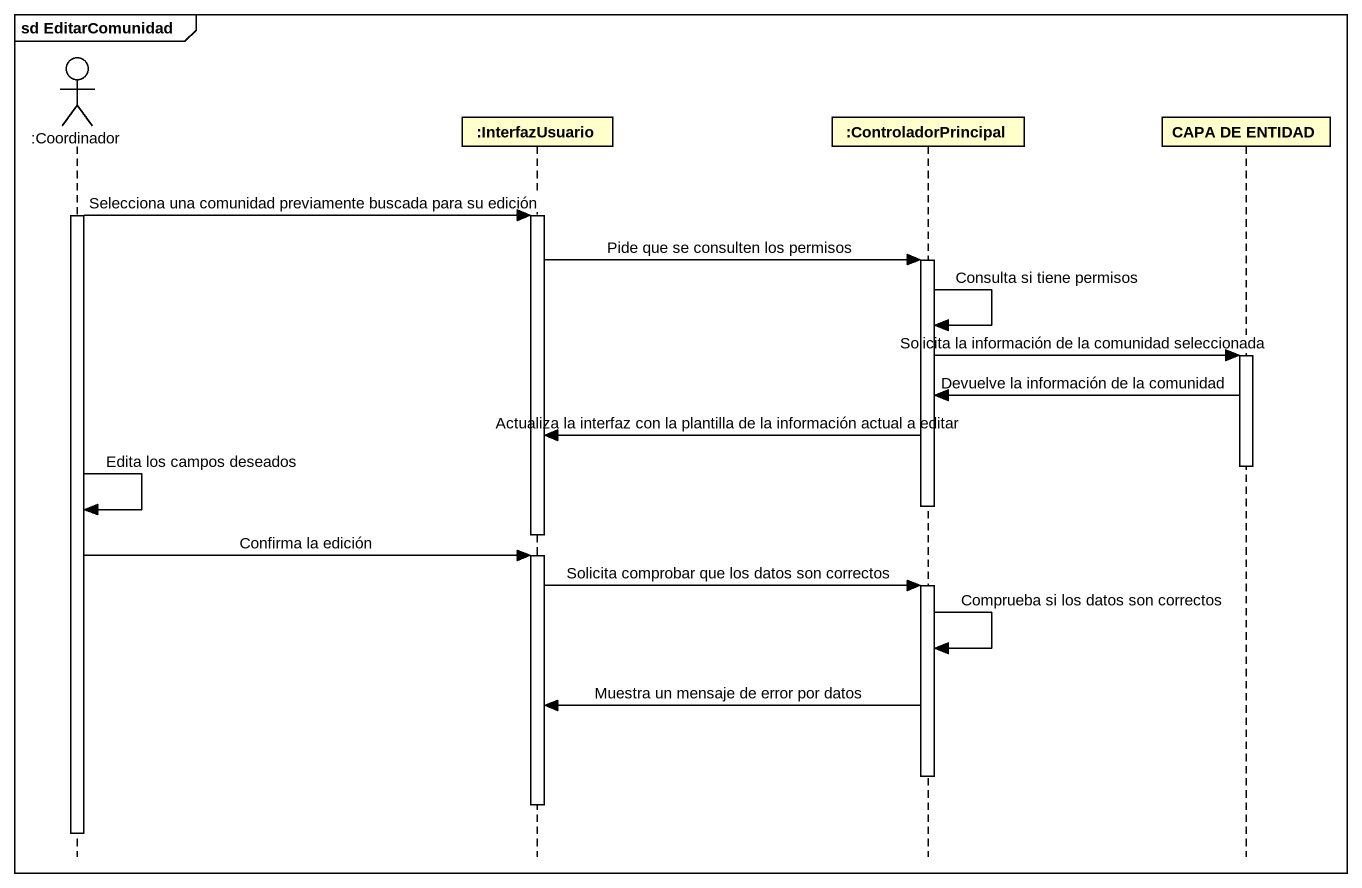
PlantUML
@startuml
mainframe sd EditarComunidad
hide footbox
actor ":Coordinador" as Coordinador
participant ":InterfazUsuario" as InterfazUsuario
participant ":ControladorPrincipal" as ControladorPrincipal
participant "CAPA DE ENTIDAD" as CAPA_DE_ENTIDAD

activate Coordinador
Coordinador -> InterfazUsuario : Selecciona una comunidad previamente buscada para su edición
activate InterfazUsuario
InterfazUsuario -> ControladorPrincipal : Pide que se consulten los permisos
activate ControladorPrincipal
ControladorPrincipal -> ControladorPrincipal : Consulta si tiene permisos
ControladorPrincipal -> CAPA_DE_ENTIDAD : Solicita la información de la comunidad seleccionada
activate CAPA_DE_ENTIDAD
CAPA_DE_ENTIDAD -> ControladorPrincipal : Devuelve la información de la comunidad
ControladorPrincipal -> InterfazUsuario : Actualiza la interfaz con la plantilla de la información actual a editar
deactivate CAPA_DE_ENTIDAD
deactivate ControladorPrincipal
Coordinador -> Coordinador : Edita los campos deseados
deactivate InterfazUsuario
Coordinador -> InterfazUsuario : Confirma la edición
activate InterfazUsuario
InterfazUsuario -> ControladorPrincipal : Solicita comprobar que los datos son correctos
activate ControladorPrincipal
ControladorPrincipal -> ControladorPrincipal : Comprueba si los datos son correctos
ControladorPrincipal -> InterfazUsuario : Muestra un mensaje de error por datos
deactivate ControladorPrincipal
deactivate InterfazUsuario
deactivate Coordinador
@enduml
